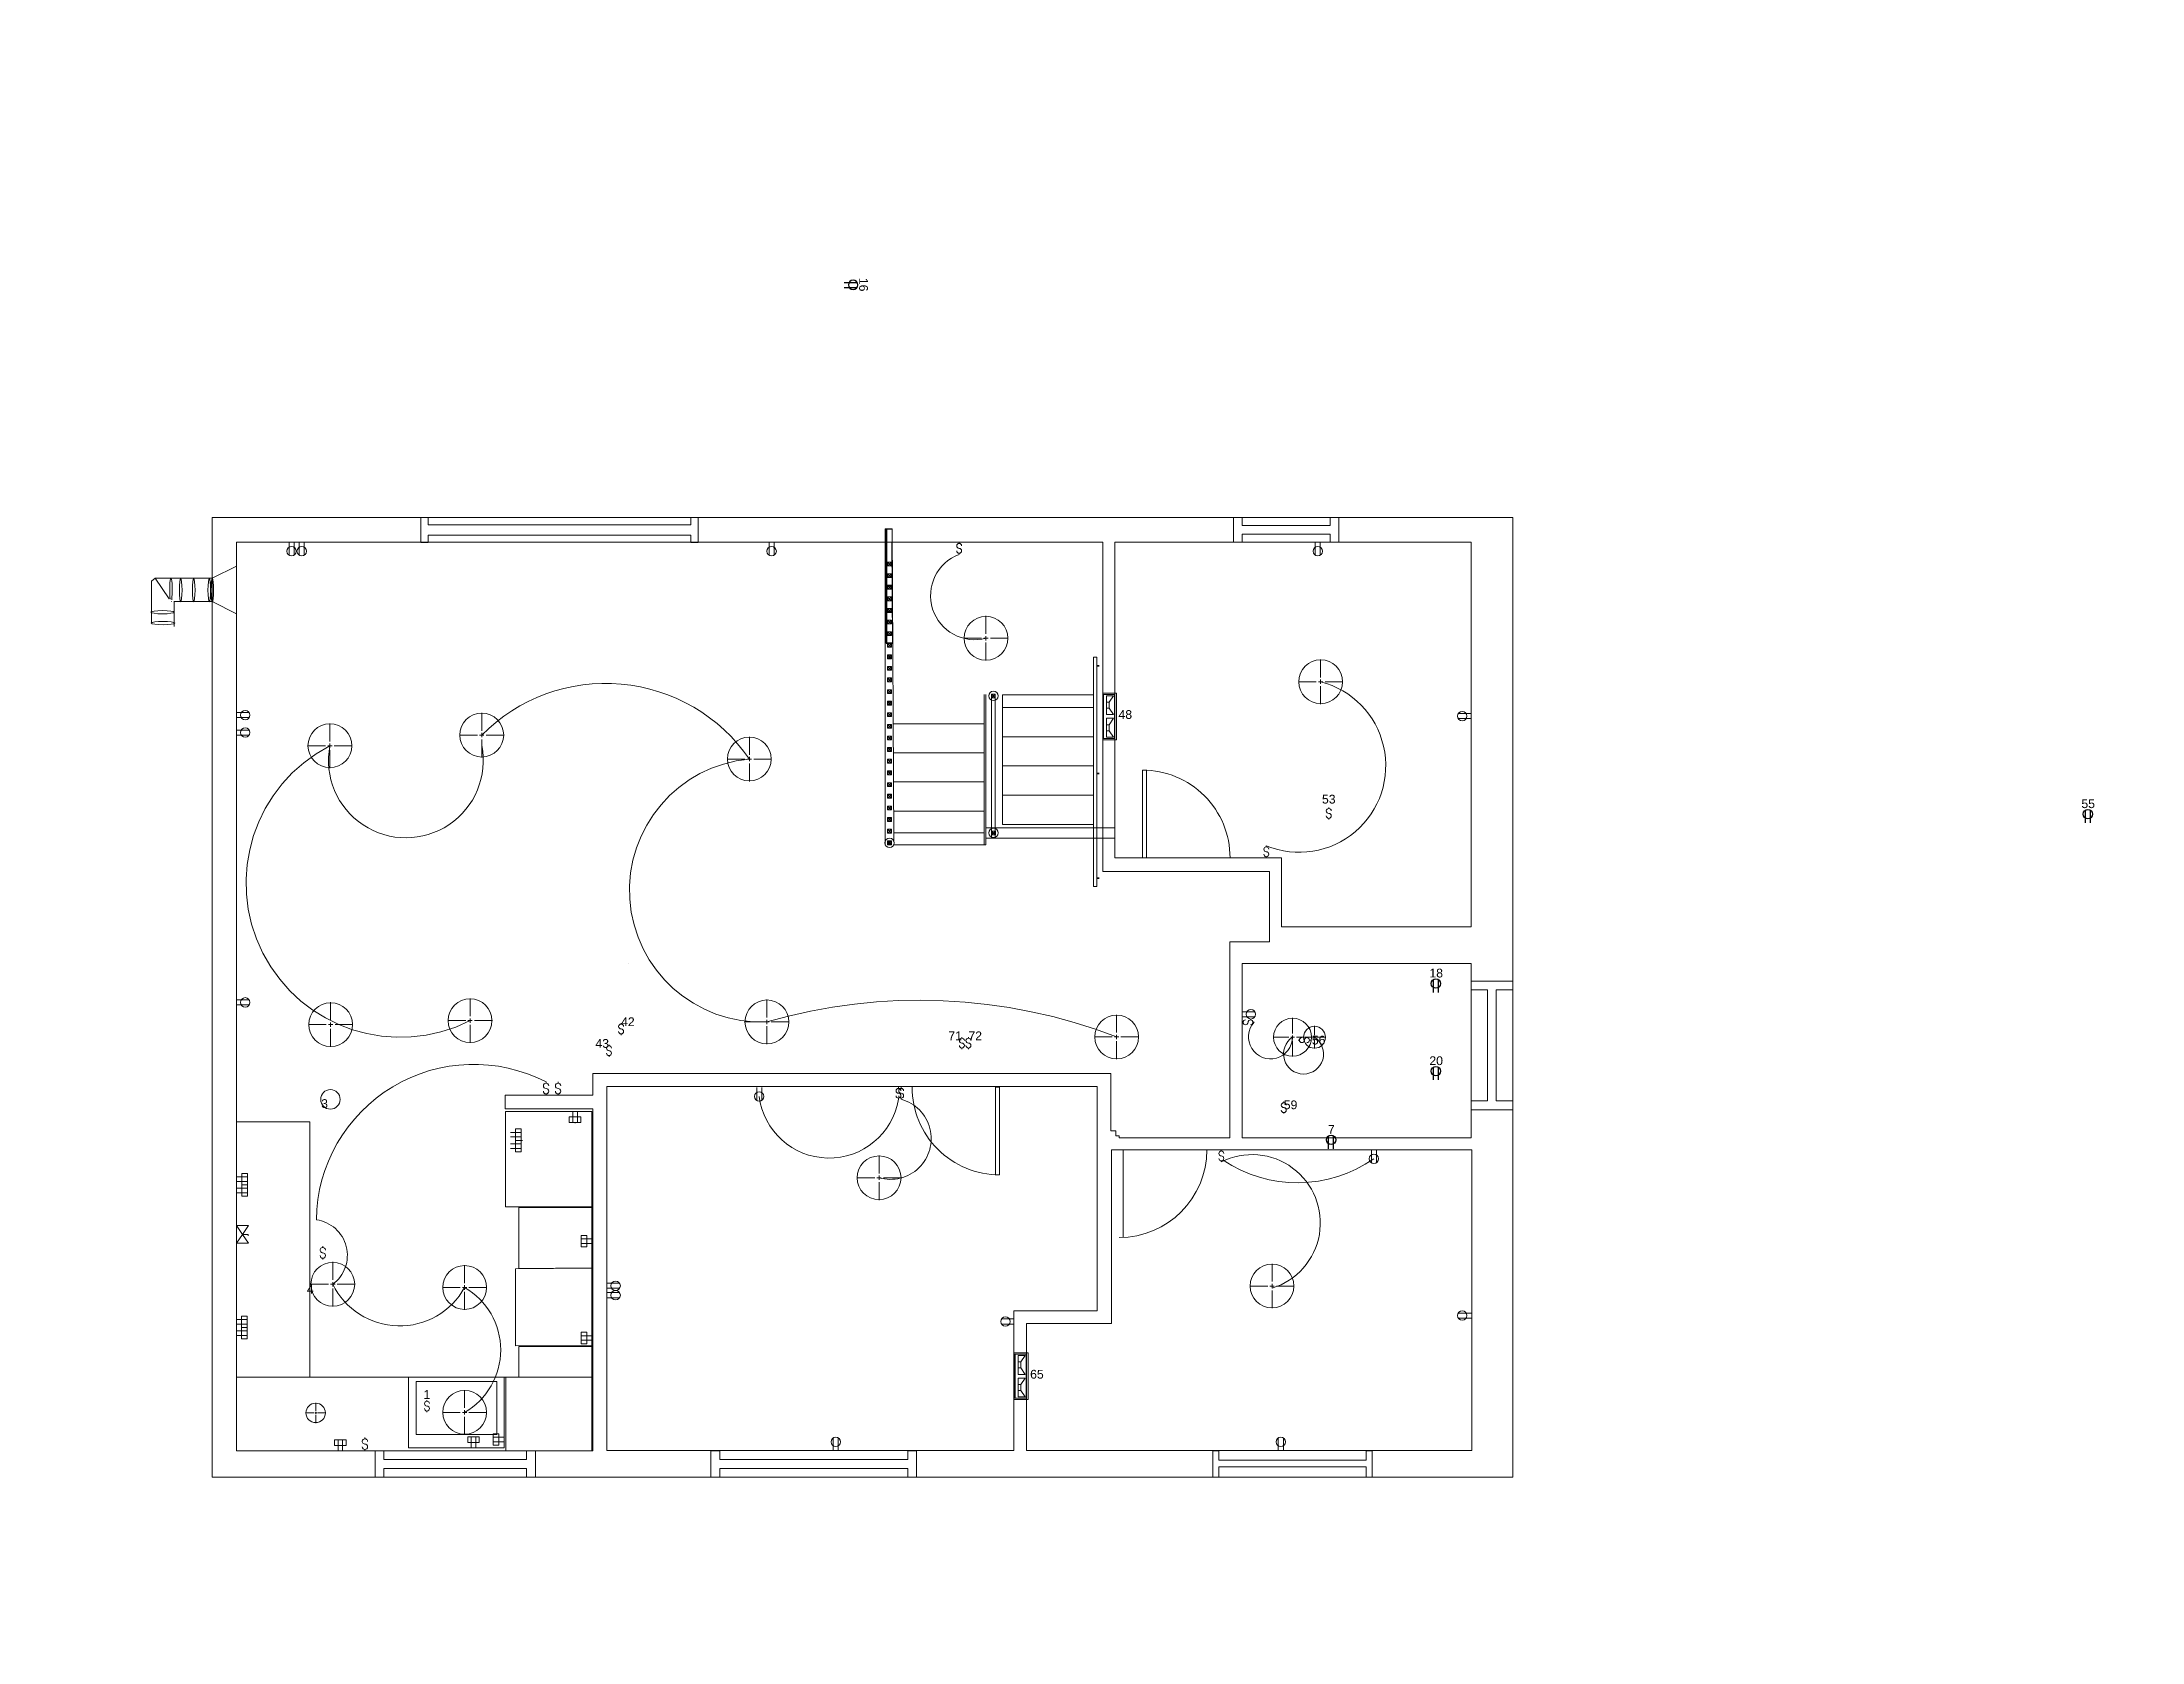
# Paper-space layout 'Layout1' of a CAD drawing. Header units: inches. Extents: x 1.05 to 9.45, y 0.8 to 7.2.
# The model-space entities are those that its viewports show. They can reach past a viewport. Long polylines and large blocks are cut down to what shows.
import ezdxf
from ezdxf.enums import TextEntityAlignment as Align

# ---------------------------------------------------------------- set-up
doc = ezdxf.new("R2010")
doc.units = ezdxf.units.IN
doc.header["$MEASUREMENT"] = 0
doc.linetypes.add('ACAD_ISO02W100', pattern=[15, 12, -3])
doc.linetypes.add('CENTER2', pattern=[1.125, 0.75, -0.125, 0.125, -0.125])
doc.layers.get('0').update_dxf_attribs({"color": 1, "lineweight": 9})
for name, color, linetype, lineweight in [('00-page-edge', 7, 'Continuous', 9), ('A201-Floorplan-2nd-floor', 7, 'Continuous', 9), ('E101-Electrical-1st-floor', 7, 'Continuous', 9), ('E201-Electrical-2nd-floor', 7, 'Continuous', 9)]:
    doc.layers.add(name, color=color, linetype=linetype, lineweight=lineweight)
doc.layers.get('00-page-edge').off()
doc.layers.get('E101-Electrical-1st-floor').off()
doc.styles.add('Reg', font='Arial.ttf', dxfattribs={"height": 3})

# ---------------------------------------------------------------- blocks, each defined once
blk = doc.blocks.new('switch')
at = {"layer": 'E201-Electrical-2nd-floor'}
for p, q in [((44, 1.61), (44, 1.98)), ((44, -1.76), (44, -2.13))]:
    blk.add_line(p, q, dxfattribs=at)
for centre, start, end in [((44, 0.77), 360, 270), ((44, -0.92), 180, 0), ((44, -0.91), 0, 90)]:
    blk.add_arc(centre, 0.84, start, end, dxfattribs=at)
at = {"style": 'Reg'}
blk.add_attdef('ID', text='', height=4.5, dxfattribs=at).set_placement((43.99, 2.41), align=Align.CENTER)
blk = doc.blocks.new('cgri')
at = {"layer": ''}
for p, q in [((291.65, 54.83), (291.65, 59.21)), ((293.38, 54.83), (293.38, 59.22))]:
    blk.add_line(p, q, dxfattribs=at)
blk.add_circle((292.52, 57.86), 1.61, dxfattribs=at)
blk = doc.blocks.new('*U11')
at = {"layer": 'E201-Electrical-2nd-floor'}
blk.add_blockref('cgri', (0, 0), dxfattribs=at)
at = {"style": 'Reg'}
blk.add_attdef('ID', text='', height=3, dxfattribs=at).set_placement((292.6, 61.43), align=Align.MIDDLE_CENTER)
blk = doc.blocks.new('duplex-two-gfci')
at = {"layer": 'E201-Electrical-2nd-floor'}
for p, q in [((72.29, 93.79), (75.95, 93.79)), ((75.95, 94.97), (73.99, 94.97)), ((73.99, 94.97), (73.99, 87.12)), ((75.95, 87.12), (75.95, 94.97)), ((72.22, 89.87), (75.95, 89.87)), ((72.22, 88.3), (75.95, 88.3)), ((72.29, 92.22), (75.95, 92.22)), ((76.34, 91.04), (73.99, 91.04)), ((73.99, 87.12), (75.95, 87.12))]:
    blk.add_line(p, q, dxfattribs=at)
at = {"layer": 'E201-Electrical-2nd-floor', "style": 'Reg'}
blk.add_attdef('ID', text='', height=3, dxfattribs=at).set_placement((78.83, 91), align=Align.MIDDLE_CENTER)
blk = doc.blocks.new('electric-wall-heater')
at = {"layer": 'E201-Electrical-2nd-floor'}
for p, q in [((301.14, 258.94), (301.44, 258.94)), ((301.14, 258.5), (298.66, 258.5)), ((298.66, 256.27), (298.66, 258.5)), ((298.66, 256.27), (299.56, 256.27)), ((298.66, 254.24), (298.66, 256.27)), ((299.56, 254.24), (298.66, 254.24)), ((298.66, 254.24), (299.56, 254.24)), ((298.66, 254.24), (298.66, 252.01)), ((301.14, 252.01), (298.66, 252.01)), ((301.14, 258.5), (299.56, 256.27)), ((299.56, 256.27), (299.56, 254.24)), ((301.14, 252.01), (299.56, 254.24)), ((301.14, 258.5), (301.14, 258.5, 0.44)), ((301.14, 250.75), (298.66, 250.75)), ((298.66, 248.52), (298.66, 250.75)), ((298.66, 248.52), (299.56, 248.52)), ((298.66, 246.49), (298.66, 248.52)), ((298.66, 246.49), (299.56, 246.49)), ((298.66, 246.49), (298.66, 244.26)), ((301.14, 250.75), (299.56, 248.52)), ((299.56, 248.52), (299.56, 246.49)), ((301.14, 244.26), (299.56, 246.49)), ((301.14, 244.26), (298.66, 244.26))]:
    blk.add_line(p, q, dxfattribs=at)
for points in [[(302.14, 243.38), (302.14, 259.38), (297.38, 259.38), (297.38, 243.38)], [(297.68, 258.94), (301.44, 258.94), (301.44, 243.81), (297.68, 243.81)]]:
    blk.add_lwpolyline(points, close=True, dxfattribs=at)
at = {"style": 'Reg'}
blk.add_attdef('ID', (302.79, 250.55), '', height=3, dxfattribs=at)
blk = doc.blocks.new('hot-water-pot')
at = {"layer": 'E201-Electrical-2nd-floor'}
blk.add_circle((-33.6, 64.25), 3.33, dxfattribs=at)
at = {"style": 'Reg'}
blk.add_attdef('ID', text='', height=3, dxfattribs=at).set_placement((-35.61, 62.81), align=Align.MIDDLE_CENTER)
blk = doc.blocks.new('*U23')
at = {"layer": 'E201-Electrical-2nd-floor', "color": 0, "linetype": 'CENTER2', "transparency": 16777216}
for p, q in [((0, 1.5), (0, 7.62)), ((-7.62, 0), (-1.5, 0)), ((1.5, 0), (7.62, 0)), ((0, -7.62), (0, -1.5))]:
    blk.add_line(p, q, dxfattribs=at)
at = {"layer": 'E201-Electrical-2nd-floor', "color": 0, "linetype": 'Continuous', "transparency": 16777216}
for p, q in [((-0.75, 0), (0.75, 0)), ((0, -0.75), (0, 0.75))]:
    blk.add_line(p, q, dxfattribs=at)
blk = doc.blocks.new('*U24')
at = {"layer": 'E201-Electrical-2nd-floor', "color": 0, "linetype": 'CENTER2', "transparency": 16777216}
for p, q in [((0, 1.5), (0, 7.62)), ((-7.62, 0), (-1.5, 0)), ((1.5, 0), (7.62, 0)), ((0, -7.62), (0, -1.5))]:
    blk.add_line(p, q, dxfattribs=at)
at = {"layer": 'E201-Electrical-2nd-floor', "color": 0, "linetype": 'Continuous', "transparency": 16777216}
for p, q in [((-0.75, 0), (0.75, 0)), ((0, -0.75), (0, 0.75))]:
    blk.add_line(p, q, dxfattribs=at)
blk = doc.blocks.new('*U25')
at = {"layer": 'E201-Electrical-2nd-floor', "color": 0, "linetype": 'CENTER2', "transparency": 16777216}
for p, q in [((0, 1.5), (0, 7.62)), ((-7.62, 0), (-1.5, 0)), ((1.5, 0), (7.62, 0)), ((0, -7.62), (0, -1.5))]:
    blk.add_line(p, q, dxfattribs=at)
at = {"layer": 'E201-Electrical-2nd-floor', "color": 0, "linetype": 'Continuous', "transparency": 16777216}
for p, q in [((-0.75, 0), (0.75, 0)), ((0, -0.75), (0, 0.75))]:
    blk.add_line(p, q, dxfattribs=at)
blk = doc.blocks.new('*U26')
at = {"layer": 'E201-Electrical-2nd-floor', "color": 0, "linetype": 'CENTER2', "transparency": 16777216}
for p, q in [((0, 1.5), (0, 7.62)), ((-7.62, 0), (-1.5, 0)), ((1.5, 0), (7.62, 0)), ((0, -7.62), (0, -1.5))]:
    blk.add_line(p, q, dxfattribs=at)
at = {"layer": 'E201-Electrical-2nd-floor', "color": 0, "linetype": 'Continuous', "transparency": 16777216}
for p, q in [((-0.75, 0), (0.75, 0)), ((0, -0.75), (0, 0.75))]:
    blk.add_line(p, q, dxfattribs=at)
blk = doc.blocks.new('*U27')
at = {"layer": 'E201-Electrical-2nd-floor', "color": 0, "linetype": 'CENTER2', "transparency": 16777216}
for p, q in [((0, 1.5), (0, 7.62)), ((-7.62, 0), (-1.5, 0)), ((1.5, 0), (7.62, 0)), ((0, -7.62), (0, -1.5))]:
    blk.add_line(p, q, dxfattribs=at)
at = {"layer": 'E201-Electrical-2nd-floor', "color": 0, "linetype": 'Continuous', "transparency": 16777216}
for p, q in [((-0.75, 0), (0.75, 0)), ((0, -0.75), (0, 0.75))]:
    blk.add_line(p, q, dxfattribs=at)
blk = doc.blocks.new('*U28')
at = {"layer": 'E201-Electrical-2nd-floor', "color": 0, "linetype": 'CENTER2', "transparency": 16777216}
for p, q in [((0, 1.5), (0, 7.62)), ((-7.62, 0), (-1.5, 0)), ((1.5, 0), (7.62, 0)), ((0, -7.62), (0, -1.5))]:
    blk.add_line(p, q, dxfattribs=at)
at = {"layer": 'E201-Electrical-2nd-floor', "color": 0, "linetype": 'Continuous', "transparency": 16777216}
for p, q in [((-0.75, 0), (0.75, 0)), ((0, -0.75), (0, 0.75))]:
    blk.add_line(p, q, dxfattribs=at)
blk = doc.blocks.new('*U29')
at = {"layer": 'E201-Electrical-2nd-floor', "color": 0, "linetype": 'CENTER2', "transparency": 16777216}
for p, q in [((0, 1.5), (0, 7.62)), ((-7.62, 0), (-1.5, 0)), ((1.5, 0), (7.62, 0)), ((0, -7.62), (0, -1.5))]:
    blk.add_line(p, q, dxfattribs=at)
at = {"layer": 'E201-Electrical-2nd-floor', "color": 0, "linetype": 'Continuous', "transparency": 16777216}
for p, q in [((-0.75, 0), (0.75, 0)), ((0, -0.75), (0, 0.75))]:
    blk.add_line(p, q, dxfattribs=at)
blk = doc.blocks.new('*U30')
at = {"layer": 'E201-Electrical-2nd-floor', "color": 0, "linetype": 'CENTER2', "transparency": 16777216}
for p, q in [((0, 1.5), (0, 7.62)), ((-7.62, 0), (-1.5, 0)), ((1.5, 0), (7.62, 0)), ((0, -7.62), (0, -1.5))]:
    blk.add_line(p, q, dxfattribs=at)
at = {"layer": 'E201-Electrical-2nd-floor', "color": 0, "linetype": 'Continuous', "transparency": 16777216}
for p, q in [((-0.75, 0), (0.75, 0)), ((0, -0.75), (0, 0.75))]:
    blk.add_line(p, q, dxfattribs=at)
blk = doc.blocks.new('*U22')
blk.add_circle((438.12, 307.76), 7.5)
at = {"style": 'Reg'}
blk.add_attdef('ID', (436.49, 308.43), '', height=3, dxfattribs=at)
blk = doc.blocks.new('*U31')
at = {"layer": 'E201-Electrical-2nd-floor', "color": 0, "linetype": 'CENTER2', "transparency": 16777216}
for p, q in [((0, 1.5), (0, 7.62)), ((-7.62, 0), (-1.5, 0)), ((1.5, 0), (7.62, 0)), ((0, -7.62), (0, -1.5))]:
    blk.add_line(p, q, dxfattribs=at)
at = {"layer": 'E201-Electrical-2nd-floor', "color": 0, "linetype": 'Continuous', "transparency": 16777216}
for p, q in [((-0.75, 0), (0.75, 0)), ((0, -0.75), (0, 0.75))]:
    blk.add_line(p, q, dxfattribs=at)
blk = doc.blocks.new('*U32')
at = {"layer": 'E201-Electrical-2nd-floor', "color": 0, "linetype": 'CENTER2', "transparency": 16777216}
for p, q in [((-6.62, 0), (-1.3, 0)), ((0, 1.3), (0, 6.62)), ((1.3, 0), (6.62, 0)), ((0, -6.62), (0, -1.3))]:
    blk.add_line(p, q, dxfattribs=at)
at = {"layer": 'E201-Electrical-2nd-floor', "color": 0, "linetype": 'Continuous', "transparency": 16777216}
for p, q in [((-0.65, 0), (0.65, 0)), ((0, -0.65), (0, 0.65))]:
    blk.add_line(p, q, dxfattribs=at)
blk = doc.blocks.new('*U33')
at = {"layer": 'E201-Electrical-2nd-floor', "color": 0, "linetype": 'CENTER2', "transparency": 16777216}
for p, q in [((-3.87, 0), (-0.75, 0)), ((0, 0.75), (0, 3.87)), ((0.75, 0), (3.87, 0)), ((0, -3.87), (0, -0.75))]:
    blk.add_line(p, q, dxfattribs=at)
at = {"layer": 'E201-Electrical-2nd-floor', "color": 0, "linetype": 'Continuous', "transparency": 16777216}
for p, q in [((-0.375, 0), (0.375, 0)), ((0, -0.375), (0, 0.375))]:
    blk.add_line(p, q, dxfattribs=at)
blk = doc.blocks.new('*U34')
at = {"layer": 'E201-Electrical-2nd-floor', "color": 0, "linetype": 'CENTER2', "transparency": 16777216}
for p, q in [((0, 1.5), (0, 7.62)), ((-7.62, 0), (-1.5, 0)), ((1.5, 0), (7.62, 0)), ((0, -7.62), (0, -1.5))]:
    blk.add_line(p, q, dxfattribs=at)
at = {"layer": 'E201-Electrical-2nd-floor', "color": 0, "linetype": 'Continuous', "transparency": 16777216}
for p, q in [((-0.75, 0), (0.75, 0)), ((0, -0.75), (0, 0.75))]:
    blk.add_line(p, q, dxfattribs=at)
blk = doc.blocks.new('*U35')
at = {"layer": 'E201-Electrical-2nd-floor', "color": 0, "linetype": 'CENTER2', "transparency": 16777216}
for p, q in [((0, 1.5), (0, 7.62)), ((-7.62, 0), (-1.5, 0)), ((1.5, 0), (7.62, 0)), ((0, -7.62), (0, -1.5))]:
    blk.add_line(p, q, dxfattribs=at)
at = {"layer": 'E201-Electrical-2nd-floor', "color": 0, "linetype": 'Continuous', "transparency": 16777216}
for p, q in [((-0.75, 0), (0.75, 0)), ((0, -0.75), (0, 0.75))]:
    blk.add_line(p, q, dxfattribs=at)
blk = doc.blocks.new('*U36')
at = {"layer": 'E201-Electrical-2nd-floor', "color": 0, "linetype": 'CENTER2', "transparency": 16777216}
for p, q in [((0, 1.5), (0, 7.62)), ((-7.62, 0), (-1.5, 0)), ((1.5, 0), (7.62, 0)), ((0, -7.62), (0, -1.5))]:
    blk.add_line(p, q, dxfattribs=at)
at = {"layer": 'E201-Electrical-2nd-floor', "color": 0, "linetype": 'Continuous', "transparency": 16777216}
for p, q in [((-0.75, 0), (0.75, 0)), ((0, -0.75), (0, 0.75))]:
    blk.add_line(p, q, dxfattribs=at)
blk = doc.blocks.new('*U37')
at = {"layer": 'E201-Electrical-2nd-floor', "color": 0, "linetype": 'CENTER2', "transparency": 16777216}
for p, q in [((-3.45, 0), (-0.666, 0)), ((0, 0.666), (0, 3.45)), ((0.666, 0), (3.45, 0)), ((0, -3.45), (0, -0.666))]:
    blk.add_line(p, q, dxfattribs=at)
at = {"layer": 'E201-Electrical-2nd-floor', "color": 0, "linetype": 'Continuous', "transparency": 16777216}
for p, q in [((-0.333, 0), (0.333, 0)), ((0, -0.333), (0, 0.333))]:
    blk.add_line(p, q, dxfattribs=at)
blk = doc.blocks.new('id-1-spst-switch')
at = {"layer": 'E201-Electrical-2nd-floor'}
for p, q in [((0.41, 0), (0, 0)), ((4.08, 0), (4.49, 0))]:
    blk.add_line(p, q, dxfattribs=at)
for centre, start, end in [((1.32, 0), 90, 270), ((3.17, 0), 270, 180), ((1.34, 0), 270, 0)]:
    blk.add_arc(centre, 0.916, start, end, dxfattribs=at)
blk = doc.blocks.new('A201-Floorplan-2nd-Floor')
at = {"layer": 'A201-Floorplan-2nd-floor'}
for p, q in [((307.76, 19.47), (300.76, 14.71)), ((299.81, 13), (291.25, 13)), ((299.76, 14), (299.76, 13.98)), ((9.08, -55.79), (0, -55.79)), ((0.01, -55.78), (0.01, -58.79)), ((9.08, -67.18), (9.09, -67.18)), ((9.08, -69.8), (9.09, -69.8)), ((9.08, -100.4), (9.08, -100.4)), ((0.01, -107.66), (0.01, -110.66)), ((9.08, -110.66), (0, -110.66)), ((0.01, -170.76), (0.01, -173.76)), ((217.81, -231.23), (216.52, -232.54)), ((217.82, -232.55), (216.52, -231.28)), ((324.67, -230.36), (216.76, -230.36)), ((217.82, -231.23), (217.8, -231.23)), ((217.82, -233.38), (324.68, -232.83)), ((220.52, -231.23), (221.84, -231.23)), ((220.52, -231.23), (220.52, -232.55)), ((220.52, -232.55), (221.84, -232.55)), ((220.58, -264.31), (220.58, -233.37)), ((221.84, -231.23), (221.84, -232.55)), ((225.76, -231.23), (224.47, -232.54)), ((225.77, -232.55), (224.47, -231.28)), ((225.81, -231.23), (224.52, -232.54)), ((225.82, -232.55), (224.52, -231.28)), ((225.77, -231.23), (225.74, -231.23)), ((225.82, -231.23), (225.8, -231.23)), ((228.06, -264.31), (228.06, -233.33)), ((229.76, -231.23), (228.47, -232.54)), ((229.77, -232.55), (228.47, -231.28)), ((229.77, -231.23), (229.74, -231.23)), ((233.73, -231.23), (232.44, -232.54)), ((233.74, -232.55), (232.44, -231.28)), ((233.76, -231.23), (232.47, -232.54)), ((233.77, -232.55), (232.47, -231.28)), ((233.74, -231.23), (233.71, -231.23)), ((233.77, -231.23), (233.74, -231.23)), ((237.73, -231.23), (236.44, -232.54)), ((237.74, -232.55), (236.44, -231.28)), ((237.74, -231.23), (237.71, -231.23)), ((238.03, -264.31), (238.03, -233.28)), ((241.73, -231.23), (240.44, -232.54)), ((241.74, -232.55), (240.44, -231.28)), ((241.8, -231.23), (240.51, -232.54)), ((241.81, -232.55), (240.51, -231.28)), ((241.74, -231.23), (241.71, -231.23)), ((241.81, -231.23), (241.78, -231.23)), ((245.8, -231.23), (244.51, -232.54)), ((245.81, -232.55), (244.51, -231.28)), ((245.81, -231.23), (245.78, -231.23)), ((247.99, -264.31), (247.99, -233.23)), ((249.69, -231.23), (248.4, -232.54)), ((249.7, -232.55), (248.41, -231.28)), ((249.8, -231.23), (248.51, -232.54)), ((249.81, -232.55), (248.51, -231.28)), ((249.7, -231.23), (249.68, -231.23)), ((249.81, -231.23), (249.78, -231.23)), ((253.69, -231.23), (252.4, -232.54)), ((253.7, -232.55), (252.41, -231.28)), ((253.7, -231.23), (253.68, -231.23)), ((257.68, -231.23), (256.39, -232.54)), ((257.69, -232.55), (256.39, -231.28)), ((257.69, -231.23), (256.4, -232.54)), ((257.7, -232.55), (256.41, -231.28)), ((257.69, -231.23), (257.66, -231.23)), ((257.7, -231.23), (257.68, -231.23)), ((257.96, -264.31), (257.96, -233.18)), ((261.68, -231.23), (260.39, -232.54)), ((261.69, -232.55), (260.39, -231.28)), ((261.69, -231.23), (261.66, -231.23)), ((265.6, -231.23), (264.31, -232.54)), ((265.61, -232.55), (264.31, -231.28)), ((265.68, -231.23), (264.39, -232.54)), ((265.69, -232.55), (264.39, -231.28)), ((265.61, -231.23), (265.58, -231.23)), ((265.69, -231.23), (265.66, -231.23)), ((269.6, -231.23), (268.31, -232.54)), ((269.61, -232.55), (268.31, -231.28)), ((269.61, -231.23), (269.58, -231.23)), ((273.54, -231.23), (272.25, -232.54)), ((273.55, -232.55), (272.25, -231.28)), ((273.6, -231.23), (272.31, -232.54)), ((273.61, -232.55), (272.31, -231.28)), ((273.55, -231.23), (273.52, -231.23)), ((273.61, -231.23), (273.58, -231.23)), ((277.54, -231.23), (276.25, -232.54)), ((277.55, -232.55), (276.25, -231.28)), ((277.55, -231.23), (277.52, -231.23)), ((281.46, -231.23), (280.17, -232.54)), ((281.47, -232.55), (280.17, -231.28)), ((281.54, -231.23), (280.25, -232.54)), ((281.55, -232.55), (280.25, -231.28)), ((281.47, -231.23), (281.44, -231.23)), ((281.55, -231.23), (281.52, -231.23)), ((285.46, -231.23), (284.17, -232.54)), ((285.47, -232.55), (284.17, -231.28)), ((285.47, -231.23), (285.44, -231.23)), ((285.48, -233.03), (285.48, -230.79)), ((285.48, -232.82), (285.48, -232.8)), ((324.68, -230.79), (285.49, -230.79)), ((285.61, -233.03), (285.61, -233.03)), ((289.42, -231.23), (288.13, -232.54)), ((289.43, -232.55), (288.14, -231.28)), ((289.46, -231.23), (288.17, -232.54)), ((289.47, -232.55), (288.17, -231.28)), ((289.43, -231.23), (289.41, -231.23)), ((289.47, -231.23), (289.44, -231.23)), ((293.42, -231.23), (292.13, -232.54)), ((293.43, -232.55), (292.14, -231.28)), ((293.43, -231.23), (293.41, -231.23)), ((297.35, -231.23), (296.06, -232.54)), ((297.36, -232.55), (296.06, -231.28)), ((297.42, -231.23), (296.13, -232.54)), ((297.43, -232.55), (296.14, -231.28)), ((297.36, -231.23), (297.33, -231.23)), ((297.43, -231.23), (297.41, -231.23)), ((301.35, -231.23), (300.06, -232.54)), ((301.36, -232.55), (300.06, -231.28)), ((301.36, -231.23), (301.33, -231.23)), ((305.3, -231.23), (304.01, -232.54)), ((305.31, -232.55), (304.01, -231.28)), ((305.35, -231.23), (304.06, -232.54)), ((305.36, -232.55), (304.06, -231.28)), ((305.31, -231.23), (305.28, -231.23)), ((305.36, -231.23), (305.33, -231.23)), ((309.3, -231.23), (308.01, -232.54)), ((309.31, -232.55), (308.01, -231.28)), ((309.31, -231.23), (309.28, -231.23)), ((313.3, -231.23), (312.01, -232.54)), ((313.31, -232.55), (312.01, -231.28)), ((313.31, -231.23), (313.28, -231.23)), ((324.67, -232.83), (324.67, -230.36)), ((324.67, -232.71), (324.67, -232.71)), ((0.01, -238.16), (0.01, -241.16)), ((216.51, -264.31), (267.92, -264.31)), ((218.83, -309.01), (218.83, -264.94)), ((222.33, -309.01), (222.33, -264.94)), ((218.83, -266.84), (266.8, -266.84)), ((218.83, -268.09), (266.81, -268.09)), ((221.18, -266.82), (219.89, -268.12)), ((221.19, -268.13), (219.89, -266.86)), ((220.58, -268.13), (220.58, -266.82)), ((221.19, -266.82), (221.16, -266.82)), ((233.51, -270.59), (233.51, -301.68)), ((243.51, -270.59), (243.51, -301.68)), ((253.51, -270.59), (253.51, -301.68)), ((263.51, -270.59), (263.51, -301.68)), ((268.09, -266.8), (266.8, -268.1)), ((268.1, -268.12), (266.8, -266.84)), ((268.1, -266.8), (268.07, -266.8)), ((52.44, -278.75, 48), (52.44, -278.75, 39.09)), ((204.92, -302.93), (204.92, -303.68)), ((205.17, -302.93), (205.17, -303.68)), ((240.83, -303.68), (240.83, -302.93)), ((241.08, -303.68), (241.08, -302.93)), ((277.63, -302.93), (277.63, -303.68)), ((277.88, -302.93), (277.88, -303.68)), ((82.07, -311.93), (112.07, -311.93)), ((125.81, -431), (125.81, -445.28)), ((169.87, -431), (169.87, -445.28))]:
    blk.add_line(p, q, dxfattribs=at)
at = {"layer": 'A201-Floorplan-2nd-floor', "linetype": 'CENTER2'}
blk.add_line((9.08, -100.55), (34.22, -100.55), dxfattribs=at)
at = {"layer": 'A201-Floorplan-2nd-floor', "lineweight": 30}
blk.add_line((175.92, -142.41), (175.92, -142.41), dxfattribs=at)
at = {"layer": 'A201-Floorplan-2nd-floor', "color": 0, "linetype": 'CENTER2', "transparency": 16777216}
blk.add_line((220.58, -267.43), (220.58, -267.45), dxfattribs=at)
at = {"layer": 'A201-Floorplan-2nd-floor'}
for points in [[(311.89, -8.3), (307.76, 0), (307.76, 19.47), (306.79, 20.83), (292.37, 20.83)], [(295.64, -8.3), (299.76, 0), (299.76, 13.12)], [(9.08, -8.3), (121.72, -8.3), (121.72, -33.43), (34.22, -33.43)], [(9.08, -55.78), (9.08, -58.79), (6.02, -58.79), (6.02, -107.66), (9.08, -107.66), (9.08, -110.66)], [(0, -58.79), (3.02, -58.79), (3.02, -107.66), (0, -107.66)], [(34.22, -99.93), (34.22, -67.18), (10.09, -67.18), (10.09, -99.93), (34.22, -99.93), (10.09, -99.93)], [(44.75, -130.02), (44.75, -105.02), (34.22, -105.02)], [(45.2, -130.02), (45, -103.9), (71.37, -103.9), (71.57, -130.02)], [(92.33, -130.02), (92.33, -105.02), (71.5, -105.02), (71.69, -130.02)], [(0, -170.76), (9.08, -170.76), (9.08, -173.76), (6, -173.76), (6, -238.16), (9.08, -238.16), (9.08, -241.16), (0, -241.16)], [(0, -173.76), (3, -173.76), (3, -238.16), (0, -238.16)], [(216.51, -233.4), (216.51, -264.93), (267.92, -264.93)], [(320.08, -232.73), (285.61, -232.91), (285.61, -230.94), (324.54, -230.94), (324.54, -232.71)], [(223.51, -301.68), (223.51, -270.59), (224.88, -270.59), (267.81, -270.59), (267.81, -301.68)], [(320.08, -309.01), (320.08, -431), (188.45, -431), (188.45, -366.14), (212.08, -366.14), (212.08, -309.01), (320.08, -309.01), (320.08, -349.63), (320.08, -352.63), (322.83, -352.63), (322.83, -382.76), (320.08, -382.76), (320.08, -385.76), (328.58, -385.76), (328.58, -382.76), (325.83, -382.76), (325.83, -352.63), (328.58, -352.63), (328.58, -349.63), (320.08, -349.63)], [(9.08, -397.12), (0, -397.12), (9.08, -397.12), (9.08, -395.12), (5.83, -395.12), (5.83, -344.62), (9.08, -344.62), (9.08, -342.62), (0, -342.62), (0, -344.62), (3.58, -344.62), (3.58, -395.12), (3.58, -344.62)], [(3.58, -395.12), (0, -395.12), (0, -397.12)], [(166.87, -431), (166.87, -436.62), (128.81, -436.62), (128.81, -431)], [(166.87, -445.28), (166.87, -439.62), (128.81, -439.62), (128.81, -445.28)]]:
    blk.add_lwpolyline(points, dxfattribs=at)
for points in [[(0, 0), (328.58, 0), (328.58, -445.28), (0, -445.28)], [(138.26, -130.35), (138.26, -307.72), (118.57, -307.72), (118.57, -309.37), (116.82, -309.37), (116.82, -310.56), (116.19, -310.56), (116.19, -348.46), (183.33, -348.46), (183.33, -362.01), (207.33, -362.01), (207.33, -304.88), (213.12, -304.88), (320.08, -304.88), (320.08, -8.3), (9.08, -8.3), (9.08, -130.35), (126.08, -130.35), (126.08, -100.35), (130.83, -100.35), (130.83, -130.35)], [(32.78, -69.8), (32.78, -97.43), (14.59, -97.43), (14.59, -69.8)], [(320.03, -73.91), (320.03, -71.41), (328.53, -71.41), (328.53, -73.91), (326.03, -73.91), (326.03, -163.91), (328.53, -163.91), (328.53, -166.41), (320.03, -166.41), (320.03, -163.91), (322.53, -163.91), (322.53, -73.91)], [(133.78, -135.09), (133.78, -302.98), (56.92, -302.98), (56.92, -274.49), (9.19, -274.49), (9.19, -135.09)], [(216.52, -231.23), (216.52, -232.55), (217.84, -232.55), (217.84, -231.23)], [(221.81, -231.23), (220.52, -232.54)], [(220.52, -231.23), (220.52, -232.55), (221.84, -232.55), (221.84, -231.23)], [(221.82, -232.55), (220.52, -231.28)], [(221.82, -231.23), (221.8, -231.23)], [(224.47, -231.23), (224.47, -232.55), (225.79, -232.55), (225.79, -231.23)], [(224.52, -231.23), (224.52, -232.55), (225.84, -232.55), (225.84, -231.23)], [(228.47, -231.23), (228.47, -232.55), (229.79, -232.55), (229.79, -231.23)], [(232.44, -231.23), (232.44, -232.55), (233.76, -232.55), (233.76, -231.23)], [(232.47, -231.23), (232.47, -232.55), (233.79, -232.55), (233.79, -231.23)], [(236.44, -231.23), (236.44, -232.55), (237.76, -232.55), (237.76, -231.23)], [(240.44, -231.23), (240.44, -232.55), (241.76, -232.55), (241.76, -231.23)], [(240.51, -231.23), (240.51, -232.55), (241.82, -232.55), (241.82, -231.23)], [(244.51, -231.23), (244.51, -232.55), (245.82, -232.55), (245.82, -231.23)], [(248.41, -231.23), (248.41, -232.55), (249.72, -232.55), (249.72, -231.23)], [(248.51, -231.23), (248.51, -232.55), (249.82, -232.55), (249.82, -231.23)], [(252.41, -231.23), (252.41, -232.55), (253.72, -232.55), (253.72, -231.23)], [(256.39, -231.23), (256.39, -232.55), (257.71, -232.55), (257.71, -231.23)], [(256.41, -231.23), (256.41, -232.55), (257.72, -232.55), (257.72, -231.23)], [(260.39, -231.23), (260.39, -232.55), (261.71, -232.55), (261.71, -231.23)], [(264.31, -231.23), (264.31, -232.55), (265.62, -232.55), (265.62, -231.23)], [(264.39, -231.23), (264.39, -232.55), (265.71, -232.55), (265.71, -231.23)], [(268.31, -231.23), (268.31, -232.55), (269.62, -232.55), (269.62, -231.23)], [(272.25, -231.23), (272.25, -232.55), (273.56, -232.55), (273.56, -231.23)], [(272.31, -231.23), (272.31, -232.55), (273.62, -232.55), (273.62, -231.23)], [(276.25, -231.23), (276.25, -232.55), (277.56, -232.55), (277.56, -231.23)], [(280.17, -231.23), (280.17, -232.55), (281.48, -232.55), (281.48, -231.23)], [(280.25, -231.23), (280.25, -232.55), (281.56, -232.55), (281.56, -231.23)], [(284.17, -231.23), (284.17, -232.55), (285.48, -232.55), (285.48, -231.23)], [(288.14, -231.23), (288.14, -232.55), (289.45, -232.55), (289.45, -231.23)], [(288.17, -231.23), (288.17, -232.55), (289.48, -232.55), (289.48, -231.23)], [(292.14, -231.23), (292.14, -232.55), (293.45, -232.55), (293.45, -231.23)], [(296.06, -231.23), (296.06, -232.55), (297.37, -232.55), (297.37, -231.23)], [(296.14, -231.23), (296.14, -232.55), (297.45, -232.55), (297.45, -231.23)], [(300.06, -231.23), (300.06, -232.55), (301.37, -232.55), (301.37, -231.23)], [(304.01, -231.23), (304.01, -232.55), (305.32, -232.55), (305.32, -231.23)], [(304.06, -231.23), (304.06, -232.55), (305.37, -232.55), (305.37, -231.23)], [(308.01, -231.23), (308.01, -232.55), (309.32, -232.55), (309.32, -231.23)], [(312.01, -231.23), (312.01, -232.55), (313.32, -232.55), (313.32, -231.23)], [(219.89, -266.82), (219.89, -268.13), (221.21, -268.13), (221.21, -266.82)], [(266.8, -266.8), (266.8, -268.12), (268.11, -268.12), (268.11, -266.8)], [(112.09, -431.23), (112.09, -307.94), (52.58, -307.94), (52.58, -278.82), (9.19, -278.82), (9.19, -431.23)], [(202.21, -302.93), (202.21, -301.68), (280.77, -301.68), (280.77, -302.93)], [(175.87, -352.58), (175.87, -431), (116.19, -431), (116.19, -352.58)]]:
    blk.add_lwpolyline(points, close=True, dxfattribs=at)
at = {"layer": 'A201-Floorplan-2nd-floor', "linetype": 'CENTER2'}
blk.add_lwpolyline([(92.58, -130.02), (92.58, -100.4), (125.2, -100.4), (125.2, -130.02), (9.08, -130.02), (9.09, -8.3), (34.22, -8.3), (34.22, -130.35)], dxfattribs=at)
at = {"layer": 'A201-Floorplan-2nd-floor'}
for points in [[(133.51, -239.61, 0.414214), (103.51, -269.61), (133.51, -269.61), (133.51, -268.23), (103.54, -268.23)], [(212.08, -348.5, 0.414214), (242.08, -318.5), (212.08, -318.5), (212.08, -319.88), (242.04, -319.88)]]:
    blk.add_lwpolyline(points, format="xyb", dxfattribs=at)
for centre, radius in [((217.15, -231.92), 1.61), ((217.15, -231.92), 0.538), ((220.58, -267.5), 1.61), ((267.48, -267.48), 1.61)]:
    blk.add_circle(centre, radius, dxfattribs=at)
blk.add_arc((112.07, -310.56), 30, 180, 270, dxfattribs=at)
for centre in [(292.41, 16.83), (296.15, 17.02)]:
    blk.add_ellipse(centre, major_axis=(0, -4.01), ratio=0.137604, dxfattribs=at)
at = {"layer": 'A201-Floorplan-2nd-floor', "extrusion": (0, 0, -1)}
for centre, start_param, end_param in [((303.7, 14.11), 3.842656, 8.825603), ((303.7, 10.76), -1.570796, 4.712389), ((303.7, 6.31), -1.570796, 4.712389), ((303.7, 1.01), -1.570796, 4.712389)]:
    blk.add_ellipse(centre, major_axis=(3.99, 0), ratio=0.109202, start_param=start_param, end_param=end_param, dxfattribs=at)
at = {"layer": 'A201-Floorplan-2nd-floor'}
blk.add_ellipse((303.65, 0), major_axis=(3.99, 0), ratio=0.109202, start_param=-1.570796, end_param=4.712389, dxfattribs=at)

msp = doc.modelspace()

# ---------------------------------------------------------------- linework, layer by layer
at = {"layer": 'E201-Electrical-2nd-floor'}
for p, q in [((81.9, 350.91), (81.9, 346.52)), ((83.63, 350.91), (83.63, 346.53)), ((85.36, 350.91), (85.36, 346.52)), ((87.09, 350.91), (87.09, 346.53)), ((246.25, 350.91), (246.26, 346.52)), ((247.98, 350.92), (247.99, 346.53)), ((311.33, 350.54), (311.33, 350.91)), ((311.33, 347.17), (311.33, 346.8)), ((433.23, 350.91), (433.23, 346.52)), ((434.96, 350.91), (434.96, 346.53)), ((63.88, 292.64), (68.26, 292.64)), ((63.88, 290.91), (68.27, 290.91)), ((486.58, 292.29), (482.19, 292.29)), ((486.58, 290.56), (482.2, 290.56)), ((63.88, 286.64), (68.26, 286.64)), ((63.88, 284.91), (68.27, 284.91)), ((416.47, 246.66), (416.47, 247.03)), ((416.47, 243.28), (416.47, 242.91)), ((63.88, 194.29), (68.26, 194.29)), ((63.88, 192.56), (68.27, 192.56)), ((408.16, 190.19), (412.54, 190.19)), ((408.16, 188.46), (412.55, 188.46)), ((408.53, 186.58), (408.16, 186.58)), ((411.9, 186.58), (412.27, 186.58)), ((169.88, 165.75), (169.88, 166.15)), ((174, 165.75), (174, 166.15)), ((169.88, 162.07), (169.88, 161.66)), ((174, 162.07), (174, 161.66)), ((242, 164.25), (242, 159.86)), ((243.73, 164.25), (243.73, 159.87)), ((290.55, 163.97), (290.55, 164.34)), ((290.55, 160.6), (290.55, 160.23)), ((291.46, 163.97), (291.46, 164.34)), ((291.46, 160.6), (291.46, 160.23)), ((177.85, 152.31), (177.85, 154.25)), ((177.85, 154.25), (177.85, 152.31)), ((177.85, 154.25), (181.78, 154.25)), ((177.85, 152.31), (181.78, 152.31)), ((179.03, 156.04), (179.03, 152.31)), ((179.03, 156.04), (179.03, 152.31)), ((179.81, 152.1), (179.81, 152.31)), ((180.6, 156.04), (180.6, 152.31)), ((181.78, 152.31), (181.78, 154.25)), ((401.08, 142.53), (401.08, 142.9)), ((401.08, 139.16), (401.08, 138.79)), ((452.45, 142.9), (452.45, 138.51)), ((454.18, 142.9), (454.18, 138.52)), ((63.93, 129.77), (67.66, 129.77)), ((64, 133.69), (67.66, 133.69)), ((64, 132.12), (67.66, 132.12)), ((67.66, 134.86), (65.7, 134.86)), ((65.7, 134.86), (65.7, 127.02)), ((67.66, 130.94), (65.7, 130.94)), ((67.66, 127.02), (67.66, 134.86)), ((63.93, 128.2), (67.66, 128.2)), ((65.7, 127.02), (67.66, 127.02)), ((63.88, 116.98), (64.92, 116.98)), ((65.94, 113.97), (63.88, 116.98)), ((64.92, 116.98), (65.94, 116.98)), ((66.96, 116.98), (65.94, 116.98)), ((65.94, 113.97), (68, 116.98)), ((68, 116.98), (66.96, 116.98)), ((65.94, 113.97), (63.88, 110.96)), ((63.88, 110.96), (64.92, 110.96)), ((64.92, 110.96), (65.94, 110.96)), ((65.94, 113.97), (68, 110.96)), ((66.96, 110.96), (65.94, 110.96)), ((68, 110.96), (66.96, 110.96)), ((183.81, 113.6), (181.88, 113.6)), ((181.88, 113.6), (181.88, 109.68)), ((185.6, 112.43), (181.88, 112.43)), ((185.6, 110.86), (181.88, 110.86)), ((181.88, 109.68), (183.81, 109.68)), ((183.81, 113.6), (183.81, 109.68)), ((190.67, 97.26), (195.06, 97.26)), ((190.67, 95.53), (195.07, 95.53)), ((190.67, 94.02), (195.06, 94.02)), ((190.67, 92.29), (195.07, 92.29)), ((486.58, 87.02), (482.19, 87.02)), ((63.88, 80.91), (67.6, 80.91)), ((63.88, 79.34), (67.6, 79.34)), ((63.95, 84.83), (67.6, 84.83)), ((63.95, 83.27), (67.6, 83.27)), ((67.6, 86.01), (65.64, 86.01)), ((65.64, 86.01), (65.64, 78.17)), ((67.6, 82.09), (65.64, 82.09)), ((67.6, 78.17), (67.6, 86.01)), ((183.81, 80.46), (181.88, 80.46)), ((181.88, 80.46), (181.88, 76.54)), ((185.6, 79.29), (181.88, 79.29)), ((183.81, 80.46), (183.81, 76.54)), ((330.2, 85, 48), (325.81, 85, 48)), ((330.2, 83.27, 48), (325.82, 83.27, 48)), ((486.58, 85.29), (482.2, 85.29)), ((65.64, 78.17), (67.6, 78.17)), ((185.6, 77.72), (181.88, 77.72)), ((181.88, 76.54), (183.81, 76.54)), ((97.51, 43.64), (97.51, 41.7)), ((98.68, 39.92), (98.68, 43.65)), ((98.68, 39.91), (98.68, 43.64)), ((98.68, 39.91), (98.68, 43.64)), ((100.25, 39.92), (100.25, 43.65)), ((100.25, 39.91), (100.25, 43.64)), ((100.25, 39.91), (100.25, 43.64)), ((101.43, 41.7), (101.43, 43.64)), ((143.06, 44.62), (143.06, 42.68)), ((146.98, 44.62), (143.06, 44.62)), ((144.24, 40.89), (144.24, 44.62)), ((145.81, 40.89), (145.81, 44.62)), ((146.98, 42.68), (146.98, 44.62)), ((153.72, 45.67), (151.78, 45.67)), ((151.78, 45.67), (151.78, 41.75)), ((155.5, 44.5), (151.78, 44.5)), ((153.72, 45.67), (153.72, 41.75)), ((268.19, 39.91), (268.19, 44.29)), ((269.92, 39.91), (269.92, 44.3)), ((420.58, 39.91), (420.58, 44.29)), ((422.31, 39.91), (422.31, 44.3)), ((101.43, 41.7), (97.51, 41.7)), ((146.98, 42.68), (143.06, 42.68)), ((155.5, 42.93), (151.78, 42.93)), ((151.78, 41.75), (153.72, 41.75))]:
    msp.add_line(p, q, dxfattribs=at)
at = {"layer": 'E201-Electrical-2nd-floor', "linetype": 'CENTER2'}
for p, q in [((283.92, 134.84), (283.92, 140.96)), ((276.3, 133.34), (282.42, 133.34)), ((283.92, 125.72), (283.92, 131.84)), ((285.42, 133.34), (291.54, 133.34)), ((418.45, 97.79), (418.45, 103.91)), ((410.83, 96.29), (416.95, 96.29)), ((418.45, 88.67), (418.45, 94.79)), ((419.95, 96.29), (426.07, 96.29))]:
    msp.add_line(p, q, dxfattribs=at)
at = {"layer": 'E201-Electrical-2nd-floor', "linetype": 'Continuous'}
for p, q in [((283.17, 133.34), (284.67, 133.34)), ((283.92, 132.59), (283.92, 134.09)), ((417.7, 96.29), (419.2, 96.29)), ((418.45, 95.54), (418.45, 97.04))]:
    msp.add_line(p, q, dxfattribs=at)
at = {"layer": 'E201-Electrical-2nd-floor'}
msp.add_lwpolyline([(65.94, 113.97), (67.94, 113.97), (67.94, 113.45)], dxfattribs=at)
for points in [[(101.43, 41.71), (97.51, 41.71), (97.51, 43.65), (101.43, 43.65)], [(101.43, 41.7), (97.51, 41.7), (97.51, 43.64), (101.43, 43.64)]]:
    msp.add_lwpolyline(points, close=True, dxfattribs=at)
for centre, radius in [((82.76, 347.88), 1.61), ((86.22, 347.88), 1.61), ((247.12, 347.88), 1.61), ((434.09, 347.88), 1.61), ((320.51, 318.08), 7.5), ((435.08, 303.16), 7.5), ((66.91, 291.77), 1.61), ((95.88, 281.25), 7.5), ((147.88, 284.91), 7.5), ((483.55, 291.43), 1.61), ((66.91, 285.77), 1.61), ((239.5, 276.7), 7.5), ((66.91, 193.41), 1.61), ((143.88, 187.16), 7.5), ((245.5, 186.72), 7.5), ((96.13, 185.8), 7.5), ((365.23, 181.57, 13.66), 7.5), ((411.19, 189.32), 1.61), ((425.47, 181.46), 6.5), ((432.97, 181.46), 3.75), ((242.85, 161.22), 1.61), ((283.92, 133.34), 7.5), ((453.31, 139.87), 1.61), ((96.88, 96.91), 7.5), ((142, 95.79), 7.5), ((418.45, 96.29), 7.5), ((193.71, 96.39), 1.61), ((193.71, 93.15), 1.61), ((483.55, 86.16), 1.61), ((327.17, 84.14, 48), 1.61), ((142, 53.04), 7.5), ((91.02, 52.84), 3.33), ((269.07, 42.94), 1.61), ((421.45, 42.94), 1.61)]:
    msp.add_circle(centre, radius, dxfattribs=at)
at = {"layer": 'E201-Electrical-2nd-floor', "linetype": 'ACAD_ISO02W100'}
for centre, radius, start, end in [((316.62, 332.66), 15.09, 110.48932, 284.9454), ((190.29, 242.92), 59.69, 34.4698, 135.28512), ((427.74, 274.44), 29.64, 247.65582, 75.64918), ((120, 234.27), 52.81, 117.18229, 296.8778), ((121.89, 276.23), 26.49, 169.09365, 11.24487), ((243.54, 231.78), 45.1, 95.12941, 272.50048), ((297.74, 6.88, 13.66), 187.27, 68.87517, 106.19633), ((145.1, 118.33), 53.86, 62.61531, 179.31446), ((266.77, 164.19), 24.1, 187.08808, 350.53449), ((287.79, 146.76), 13.96, 253.92181, 74.75125), ((411.58, 117.89), 23.39, 287.09787, 116.67611), ((427.15, 177.31), 45.67, 236.09007, 304.94066), ((89.57, 106.79), 12.29, 306.49602, 82.15287), ((119.73, 108.03), 25.41, 205.94015, 331.20359), ((129.72, 74.41), 24.65, 299.87879, 60.12389)]:
    msp.add_arc(centre, radius, start, end, dxfattribs=at)
at = {"layer": 'E201-Electrical-2nd-floor'}
for centre, radius, start, end in [((311.33, 349.7), 0.84, 0, 180), ((311.33, 349.69), 0.84, 180, 270), ((311.33, 348.01), 0.84, 180, 90), ((416.47, 245.82), 0.84, 360, 270), ((416.47, 244.14), 0.84, 0, 90), ((416.47, 244.12), 0.84, 180, 0), ((409.37, 186.58), 0.84, 90, 270), ((411.06, 186.58), 0.84, 270, 180), ((409.38, 186.58), 0.84, 270, 0), ((417.93, 181.6), 7.54, 138.58818, 358.95273), ((429.22, 175.72), 6.85, 123.17332, 56.82668), ((169.88, 164.83), 0.916, 360, 270), ((174, 164.83), 0.916, 360, 270), ((169.88, 162.98), 0.916, 180, 0), ((169.88, 163), 0.916, 0, 90), ((174, 162.98), 0.916, 180, 0), ((174, 163), 0.916, 0, 90), ((290.55, 163.13), 0.84, 0, 180), ((290.55, 163.12), 0.84, 180, 270), ((290.55, 161.44), 0.84, 180, 90), ((291.46, 163.13), 0.84, 0, 180), ((291.46, 163.12), 0.84, 180, 270), ((291.46, 161.44), 0.84, 180, 90), ((401.08, 141.69), 0.84, 0, 180), ((401.08, 141.68), 0.84, 180, 270), ((401.08, 140), 0.84, 180, 90)]:
    msp.add_arc(centre, radius, start, end, dxfattribs=at)

# ---------------------------------------------------------------- block references
at = {"layer": 'A201-Floorplan-2nd-floor', "lineweight": 30, "rotation": 89.99999999999999}
msp.add_blockref('A201-Floorplan-2nd-Floor', (55.58, 30.84), dxfattribs=at)
at = {"layer": 'E101-Electrical-1st-floor', "rotation": 89.99999999999999}
for p in [(93.46, 105.4), (107.88, 39.91)]:
    msp.add_blockref('id-1-spst-switch', p, dxfattribs=at)
at = {"layer": 'E201-Electrical-2nd-floor'}
ref = msp.add_blockref('*U11', (217.16, 146.53), dxfattribs=dict(at, xscale=-1, rotation=270))
ref.add_attrib('ID', '16', dxfattribs={"layer": '0', "height": 3, "rotation": 270, "style": 'Reg'}).set_placement((278.59, 439.13), align=Align.MIDDLE_CENTER)
at = {"layer": 'E201-Electrical-2nd-floor', "linetype": 'CENTER2'}
for name, p in [('*U36', (320.51, 318.08)), ('*U31', (435.08, 303.16)), ('*U23', (95.88, 281.25)), ('*U24', (147.88, 284.91)), ('*U25', (239.5, 276.7)), ('*U27', (143.88, 187.16)), ('*U34', (245.5, 186.72)), ('*U26', (96.13, 185.8)), ('*U35', (365.23, 181.57, 13.66)), ('*U32', (425.47, 181.46)), ('*U33', (432.97, 181.46)), ('*U28', (96.88, 96.91)), ('*U29', (142, 95.79)), ('*U30', (142, 53.04)), ('*U37', (91.02, 52.84))]:
    msp.add_blockref(name, p, dxfattribs=at)
at = {"layer": 'E201-Electrical-2nd-floor'}
msp.add_blockref('*U22', (-3.04, -4.6), dxfattribs=at)
for name, p, values in [('electric-wall-heater', (63.08, 39.91), {'ID': '48'}), ('*U11', (405.26, 199.99), {'ID': '55'}), ('*U11', (182.04, 142), {'ID': '18'}), ('*U11', (182.04, 112), {'ID': '20'}), ('hot-water-pot', (129.66, 95.94), {'ID': '3'}), ('*U11', (146.13, 88.48), {'ID': '7'}), ('electric-wall-heater', (32.82, -185.96), {'ID': '65'})]:
    msp.add_blockref(name, p, dxfattribs=at).add_auto_attribs(values)
ref = msp.add_blockref('switch', (393.87, 258.17, -76.44), dxfattribs=at)
ref.add_attrib('ID', '53', dxfattribs={"height": 3, "style": 'Reg'}).set_placement((437.87, 260.58, -76.44), align=Align.BOTTOM_CENTER)
ref = msp.add_blockref('switch', (151.58, 184.36, -76.44), dxfattribs=at)
ref.add_attrib('ID', '42', dxfattribs={"height": 3, "style": 'Reg'}).set_placement((195.57, 186.77, -76.44), align=Align.MIDDLE_LEFT)
ref = msp.add_blockref('switch', (147.45, 176.93), dxfattribs=at)
ref.add_attrib('ID', '43', dxfattribs={"height": 3, "style": 'Reg'}).set_placement((191.45, 179.34), align=Align.MIDDLE_RIGHT)
ref = msp.add_blockref('switch', (268.26, 179.54), dxfattribs=at)
ref.add_attrib('ID', '71', dxfattribs={"layer": '0', "height": 3, "style": 'Reg'}).set_placement((312.26, 181.95), align=Align.MIDDLE_RIGHT)
ref = msp.add_blockref('switch', (270.5, 179.54), dxfattribs=at)
ref.add_attrib('ID', '72', dxfattribs={"layer": '0', "height": 3, "style": 'Reg'}).set_placement((314.49, 181.95), align=Align.MIDDLE_LEFT)
ref = msp.add_blockref('switch', (429.61, 225.26), dxfattribs=dict(at, xscale=1.017822828993015, yscale=1.017822828993015, zscale=1.017822828993015, rotation=270))
ref.add_attrib('ID', '56', dxfattribs={"layer": '0', "height": 3, "style": 'Reg'}).set_placement((432.06, 180.48), align=Align.MIDDLE_LEFT)
ref = msp.add_blockref('switch', (378.45, 157.43), dxfattribs=at)
ref.add_attrib('ID', '59', dxfattribs={"layer": '0', "height": 3, "style": 'Reg'}).set_placement((422.45, 159.83), align=Align.TOP_LEFT)
ref = msp.add_blockref('duplex-two-gfci', (85.45, 55.11), dxfattribs=at)
ref.add_attrib('ID', '4', (88, 93.71), dxfattribs={"height": 3, "style": 'Reg'})
ref = msp.add_blockref('switch', (85.11, 55.25), dxfattribs=at)
ref.add_attrib('ID', '1', dxfattribs={"layer": '0', "height": 3, "style": 'Reg'}).set_placement((129.11, 57.66), align=Align.CENTER)

psp = doc.layouts.get("Layout1")

# ---------------------------------------------------------------- viewports
at = {"layer": '00-page-edge', "view_target_point": (388.1149, 176.5016)}
psp.add_viewport(center=(5.25, 4), size=(8.4, 6.4), view_center_point=(-31.3125, 71.8083), view_height=547.791942, dxfattribs=at)

doc.saveas('drawing.dxf')
